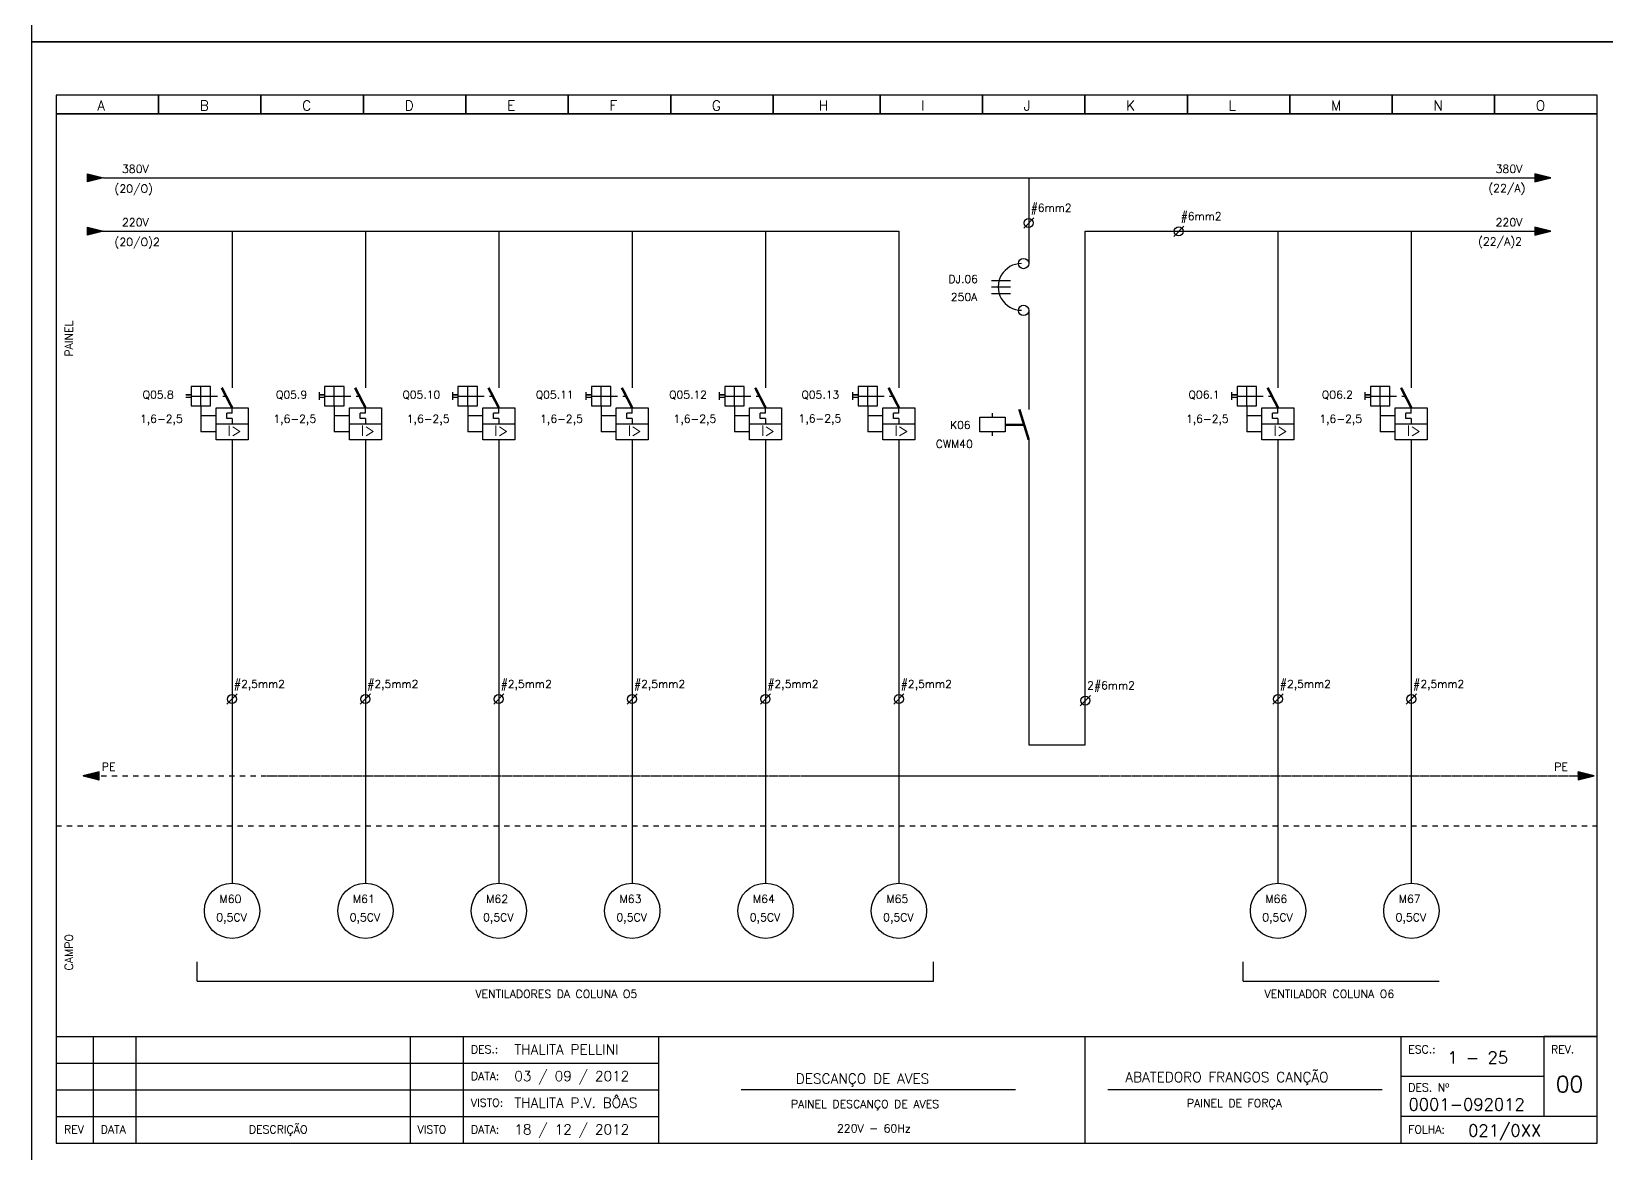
# Model space of a CAD drawing. Header units: millimetres. Extents: x 1974 to 2099, y 1386 to 1555.
# Drawn here: x 2039.73 to 2069.25, y 1491.8 to 1512.83 of the extents above; entities that cross this region are included whole.
import ezdxf

# ---------------------------------------------------------------- set-up
doc = ezdxf.new("R2010")
doc.units = ezdxf.units.MM
for name, pattern in [('DASHDOT2', [0.5, 0.25, -0.125, 0, -0.125]), ('DASHED', [0.75, 0.5, -0.25]), ('HIDDEN2', [0.1875, 0.125, -0.0625])]:
    doc.linetypes.add(name, pattern=pattern)
for name, color, linetype in [('1', 5, 'Continuous'), ('ALIMENTAÇÃO', 6, 'Continuous'), ('CONECTOR_SAK', 2, 'Continuous'), ('DISJUNTOR', 5, 'Continuous'), ('EQUIPAMENTOS', 5, 'Continuous'), ('MARGEM', 1, 'Continuous'), ('MOTORES', 5, 'Continuous'), ('PAINEL', 7, 'Continuous'), ('TERRA', 3, 'DASHED'), ('TEXTO', 4, 'Continuous'), ('TEXTO_2', 5, 'Continuous'), ('TIMBRE', 7, 'Continuous')]:
    doc.layers.add(name, color=color, linetype=linetype)
doc.styles.add('REGUA60', font='romans.shx', dxfattribs={"height": 2})
doc.styles.add('ROMANC', font='romanc.shx', dxfattribs={"height": 0.55})
doc.styles.add('ROMANS', font='romans.shx', dxfattribs={"height": 37})

msp = doc.modelspace()

# ---------------------------------------------------------------- hatches: boundary and pattern name
at = {"layer": 'EQUIPAMENTOS'}
for points in [[(2040.784, 1510.009), (2041.084, 1510.084), (2040.784, 1510.159)], [(2068.209, 1510.084), (2067.909, 1510.159), (2067.909, 1510.009)], [(2040.784, 1509.009), (2041.084, 1509.084), (2040.784, 1509.159)], [(2068.209, 1509.084), (2067.909, 1509.159), (2067.909, 1509.009)]]:
    msp.add_hatch(color=256, dxfattribs=at).paths.add_polyline_path(points)
at = {"layer": 'TERRA'}
h = msp.add_hatch(dxfattribs=at)
h.set_pattern_fill('ANSI31', color=256, scale=0.004, angle=180, style=0)
h.set_pattern_definition([(225, (2097.9511118, 1547.50084864), (0.0003535533906, -0.0003535533906), [])])
h.paths.add_polyline_path([(2040.697, 1498.881), (2040.997, 1498.881), (2040.997, 1498.956)])
h.paths.add_polyline_path([(2040.997, 1498.806), (2040.997, 1498.881), (2040.697, 1498.881)])
h = msp.add_hatch(dxfattribs=at)
h.set_pattern_fill('ANSI31', color=256, scale=0.004, style=0)
h.set_pattern_definition([(45, (2011.7673821, 1450.2612611), (-0.0003535533906, 0.0003535533906), [])])
h.paths.add_polyline_path([(2069.022, 1498.881), (2068.722, 1498.881), (2068.722, 1498.806)])
h.paths.add_polyline_path([(2068.722, 1498.956), (2068.722, 1498.881), (2069.022, 1498.881)])

# ---------------------------------------------------------------- linework, layer by layer
for p, q in [((2057.727, 1508.165), (2058.08, 1508.165)), ((2057.727, 1508.042), (2058.08, 1508.042)), ((2057.727, 1507.919), (2058.08, 1507.919)), ((2042.835, 1495.03), (2042.835, 1495.394)), ((2056.642, 1495.03), (2056.642, 1495.394)), ((2062.441, 1495.03), (2062.441, 1495.394)), ((2042.835, 1495.03), (2056.642, 1495.03)), ((2062.441, 1495.03), (2066.117, 1495.03)), ((2069.078, 1493.997), (2068.078, 1493.997))]:
    msp.add_line(p, q)
at = {"layer": '1'}
for p, q in [((2042.726, 1506.017), (2042.622, 1506.017)), ((2042.622, 1506.017), (2042.726, 1506.017)), ((2043.09, 1506.178), (2042.726, 1506.178)), ((2042.726, 1506.178), (2042.726, 1505.814)), ((2042.726, 1505.996), (2043.09, 1505.996)), ((2042.908, 1505.814), (2042.908, 1506.178)), ((2043.09, 1505.814), (2043.09, 1506.178)), ((2045.122, 1506.07), (2045.122, 1505.925)), ((2045.226, 1506.017), (2045.122, 1506.017)), ((2045.122, 1506.017), (2045.226, 1506.017)), ((2045.59, 1506.178), (2045.226, 1506.178)), ((2045.226, 1506.178), (2045.226, 1505.814)), ((2045.226, 1505.996), (2045.59, 1505.996)), ((2045.408, 1505.814), (2045.408, 1506.178)), ((2045.59, 1505.814), (2045.59, 1506.178)), ((2047.622, 1506.07), (2047.622, 1505.925)), ((2047.726, 1506.017), (2047.622, 1506.017)), ((2047.622, 1506.017), (2047.726, 1506.017)), ((2048.09, 1506.178), (2047.726, 1506.178)), ((2047.726, 1506.178), (2047.726, 1505.814)), ((2047.726, 1505.996), (2048.09, 1505.996)), ((2047.908, 1505.814), (2047.908, 1506.178)), ((2048.09, 1505.814), (2048.09, 1506.178)), ((2050.122, 1506.07), (2050.122, 1505.925)), ((2050.226, 1506.017), (2050.122, 1506.017)), ((2050.122, 1506.017), (2050.226, 1506.017)), ((2050.59, 1506.178), (2050.226, 1506.178)), ((2050.226, 1506.178), (2050.226, 1505.814)), ((2050.226, 1505.996), (2050.59, 1505.996)), ((2050.408, 1505.814), (2050.408, 1506.178)), ((2050.59, 1505.814), (2050.59, 1506.178)), ((2052.622, 1506.07), (2052.622, 1505.925)), ((2052.726, 1506.017), (2052.622, 1506.017)), ((2052.622, 1506.017), (2052.726, 1506.017)), ((2053.09, 1506.178), (2052.726, 1506.178)), ((2052.726, 1506.178), (2052.726, 1505.814)), ((2052.726, 1505.996), (2053.09, 1505.996)), ((2052.908, 1505.814), (2052.908, 1506.178)), ((2053.09, 1505.814), (2053.09, 1506.178)), ((2055.122, 1506.07), (2055.122, 1505.925)), ((2055.226, 1506.017), (2055.122, 1506.017)), ((2055.122, 1506.017), (2055.226, 1506.017)), ((2055.59, 1506.178), (2055.226, 1506.178)), ((2055.226, 1506.178), (2055.226, 1505.814)), ((2055.226, 1505.996), (2055.59, 1505.996)), ((2055.408, 1505.814), (2055.408, 1506.178)), ((2055.59, 1505.814), (2055.59, 1506.178)), ((2062.227, 1506.07), (2062.227, 1505.925)), ((2062.331, 1506.017), (2062.227, 1506.017)), ((2062.227, 1506.017), (2062.331, 1506.017)), ((2062.695, 1506.178), (2062.331, 1506.178)), ((2062.331, 1506.178), (2062.331, 1505.814)), ((2062.331, 1505.996), (2062.695, 1505.996)), ((2062.513, 1505.814), (2062.513, 1506.178)), ((2062.695, 1505.814), (2062.695, 1506.178)), ((2064.727, 1506.07), (2064.727, 1505.925)), ((2064.831, 1506.017), (2064.727, 1506.017)), ((2064.727, 1506.017), (2064.831, 1506.017)), ((2065.195, 1506.178), (2064.831, 1506.178)), ((2064.831, 1506.178), (2064.831, 1505.814)), ((2064.831, 1505.996), (2065.195, 1505.996)), ((2065.013, 1505.814), (2065.013, 1506.178)), ((2065.195, 1505.814), (2065.195, 1506.178)), ((2042.622, 1505.975), (2042.726, 1505.975)), ((2042.726, 1505.814), (2043.09, 1505.814)), ((2045.122, 1505.975), (2045.226, 1505.975)), ((2045.226, 1505.814), (2045.59, 1505.814)), ((2047.622, 1505.975), (2047.726, 1505.975)), ((2047.726, 1505.814), (2048.09, 1505.814)), ((2050.122, 1505.975), (2050.226, 1505.975)), ((2050.226, 1505.814), (2050.59, 1505.814)), ((2052.622, 1505.975), (2052.726, 1505.975)), ((2052.726, 1505.814), (2053.09, 1505.814)), ((2055.122, 1505.975), (2055.226, 1505.975)), ((2055.226, 1505.814), (2055.59, 1505.814)), ((2062.227, 1505.975), (2062.331, 1505.975)), ((2062.331, 1505.814), (2062.695, 1505.814)), ((2064.727, 1505.975), (2064.831, 1505.975)), ((2064.831, 1505.814), (2065.195, 1505.814))]:
    msp.add_line(p, q, dxfattribs=at)
at = {"layer": 'ALIMENTAÇÃO'}
for p, q in [((2058.425, 1510.084), (2058.425, 1509.156)), ((2040.989, 1509.084), (2055.99, 1509.084)), ((2058.425, 1509.156), (2058.425, 1508.48)), ((2059.484, 1499.461), (2059.484, 1509.084)), ((2059.484, 1509.084), (2068.114, 1509.084)), ((2058.425, 1507.61), (2058.425, 1505.748)), ((2058.425, 1505.179), (2058.425, 1499.461)), ((2058.425, 1499.461), (2059.484, 1499.461))]:
    msp.add_line(p, q, dxfattribs=at)
at = {"layer": 'ALIMENTAÇÃO', "color": 6}
for p, q in [((2043.49, 1509.084), (2043.49, 1506.153)), ((2045.99, 1509.084), (2045.99, 1506.153)), ((2048.49, 1509.084), (2048.49, 1506.153)), ((2050.99, 1509.084), (2050.99, 1506.153)), ((2053.49, 1509.084), (2053.49, 1506.153)), ((2055.99, 1509.084), (2055.99, 1506.153)), ((2063.095, 1509.084), (2063.095, 1506.153)), ((2065.595, 1509.084), (2065.595, 1506.153)), ((2043.49, 1505.179), (2043.49, 1496.871)), ((2045.99, 1505.179), (2045.99, 1496.871)), ((2048.49, 1505.179), (2048.49, 1496.871)), ((2050.99, 1505.179), (2050.99, 1496.871)), ((2053.49, 1505.179), (2053.49, 1496.871)), ((2055.99, 1505.179), (2055.99, 1496.871)), ((2063.095, 1505.179), (2063.095, 1496.871)), ((2065.595, 1505.179), (2065.595, 1496.871))]:
    msp.add_line(p, q, dxfattribs=at)
at = {"layer": 'CONECTOR_SAK'}
for p, q in [((2058.521, 1509.337), (2058.33, 1509.144)), ((2061.333, 1509.181), (2061.142, 1508.988)), ((2043.585, 1500.415), (2043.395, 1500.222)), ((2046.085, 1500.415), (2045.895, 1500.222)), ((2048.585, 1500.415), (2048.395, 1500.222)), ((2051.085, 1500.415), (2050.895, 1500.222)), ((2053.585, 1500.415), (2053.395, 1500.222)), ((2056.085, 1500.415), (2055.895, 1500.222)), ((2059.58, 1500.388), (2059.389, 1500.195)), ((2063.191, 1500.415), (2063, 1500.222)), ((2065.691, 1500.415), (2065.5, 1500.222))]:
    msp.add_line(p, q, dxfattribs=at)
for centre in [(2058.425, 1509.24), (2061.237, 1509.084), (2043.49, 1500.318), (2045.99, 1500.318), (2048.49, 1500.318), (2050.99, 1500.318), (2053.49, 1500.318), (2055.99, 1500.318), (2059.484, 1500.291), (2063.095, 1500.318), (2065.595, 1500.318)]:
    msp.add_circle(centre, 0.0846, dxfattribs=at)
at = {"layer": 'DISJUNTOR', "linetype": 'HIDDEN2'}
for p, q in [((2043.09, 1505.996), (2043.389, 1505.996)), ((2045.59, 1505.996), (2045.889, 1505.996)), ((2048.09, 1505.996), (2048.389, 1505.996)), ((2050.59, 1505.996), (2050.889, 1505.996)), ((2053.09, 1505.996), (2053.389, 1505.996)), ((2055.59, 1505.996), (2055.889, 1505.996)), ((2062.695, 1505.996), (2062.995, 1505.996)), ((2065.195, 1505.996), (2065.495, 1505.996))]:
    msp.add_line(p, q, dxfattribs=at)
at = {"layer": 'DISJUNTOR'}
for p, q in [((2042.908, 1505.814), (2042.908, 1505.327)), ((2043.49, 1505.679), (2043.491, 1505.779)), ((2045.408, 1505.814), (2045.408, 1505.327)), ((2045.99, 1505.679), (2045.991, 1505.779)), ((2047.908, 1505.814), (2047.908, 1505.327)), ((2048.49, 1505.679), (2048.491, 1505.779)), ((2050.408, 1505.814), (2050.408, 1505.327)), ((2050.99, 1505.679), (2050.991, 1505.779)), ((2052.908, 1505.814), (2052.908, 1505.327)), ((2053.49, 1505.679), (2053.491, 1505.779)), ((2055.408, 1505.814), (2055.408, 1505.327)), ((2055.99, 1505.679), (2055.991, 1505.779)), ((2062.513, 1505.814), (2062.513, 1505.327)), ((2063.096, 1505.679), (2063.096, 1505.779)), ((2065.013, 1505.814), (2065.013, 1505.327)), ((2065.596, 1505.679), (2065.596, 1505.779)), ((2043.19, 1505.627), (2042.908, 1505.627)), ((2043.191, 1505.479), (2043.791, 1505.479)), ((2043.49, 1505.679), (2043.39, 1505.679)), ((2043.39, 1505.579), (2043.39, 1505.679)), ((2043.49, 1505.579), (2043.39, 1505.579)), ((2043.49, 1505.579), (2043.49, 1505.479)), ((2045.69, 1505.627), (2045.408, 1505.627)), ((2045.691, 1505.479), (2046.291, 1505.479)), ((2045.99, 1505.679), (2045.89, 1505.679)), ((2045.89, 1505.579), (2045.89, 1505.679)), ((2045.99, 1505.579), (2045.89, 1505.579)), ((2045.99, 1505.579), (2045.99, 1505.479)), ((2048.19, 1505.627), (2047.908, 1505.627)), ((2048.191, 1505.479), (2048.791, 1505.479)), ((2048.49, 1505.679), (2048.39, 1505.679)), ((2048.39, 1505.579), (2048.39, 1505.679)), ((2048.49, 1505.579), (2048.39, 1505.579)), ((2048.49, 1505.579), (2048.49, 1505.479)), ((2050.69, 1505.627), (2050.408, 1505.627)), ((2050.691, 1505.479), (2051.291, 1505.479)), ((2050.99, 1505.679), (2050.89, 1505.679)), ((2050.89, 1505.579), (2050.89, 1505.679)), ((2050.99, 1505.579), (2050.89, 1505.579)), ((2050.99, 1505.579), (2050.99, 1505.479)), ((2053.19, 1505.627), (2052.908, 1505.627)), ((2053.191, 1505.479), (2053.791, 1505.479)), ((2053.49, 1505.679), (2053.39, 1505.679)), ((2053.39, 1505.579), (2053.39, 1505.679)), ((2053.49, 1505.579), (2053.39, 1505.579)), ((2053.49, 1505.579), (2053.49, 1505.479)), ((2055.69, 1505.627), (2055.408, 1505.627)), ((2055.691, 1505.479), (2056.291, 1505.479)), ((2055.99, 1505.679), (2055.89, 1505.679)), ((2055.89, 1505.579), (2055.89, 1505.679)), ((2055.99, 1505.579), (2055.89, 1505.579)), ((2055.99, 1505.579), (2055.99, 1505.479)), ((2062.795, 1505.627), (2062.513, 1505.627)), ((2062.796, 1505.479), (2063.396, 1505.479)), ((2063.096, 1505.679), (2062.996, 1505.679)), ((2062.996, 1505.579), (2062.996, 1505.679)), ((2063.096, 1505.579), (2062.996, 1505.579)), ((2063.096, 1505.579), (2063.096, 1505.479)), ((2065.295, 1505.627), (2065.013, 1505.627)), ((2065.296, 1505.479), (2065.896, 1505.479)), ((2065.596, 1505.679), (2065.496, 1505.679)), ((2065.496, 1505.579), (2065.496, 1505.679)), ((2065.596, 1505.579), (2065.496, 1505.579)), ((2065.596, 1505.579), (2065.596, 1505.479)), ((2043.19, 1505.327), (2042.908, 1505.327)), ((2045.69, 1505.327), (2045.408, 1505.327)), ((2048.19, 1505.327), (2047.908, 1505.327)), ((2050.69, 1505.327), (2050.408, 1505.327)), ((2053.19, 1505.327), (2052.908, 1505.327)), ((2055.69, 1505.327), (2055.408, 1505.327)), ((2062.795, 1505.327), (2062.513, 1505.327)), ((2065.295, 1505.327), (2065.013, 1505.327))]:
    msp.add_line(p, q, dxfattribs=at)
at = {"layer": 'DISJUNTOR', "const_width": 0.0472}
for points in [[(2043.491, 1505.779), (2043.297, 1506.153)], [(2045.991, 1505.779), (2045.797, 1506.153)], [(2048.491, 1505.779), (2048.297, 1506.153)], [(2050.991, 1505.779), (2050.797, 1506.153)], [(2053.491, 1505.779), (2053.297, 1506.153)], [(2055.991, 1505.779), (2055.797, 1506.153)], [(2063.096, 1505.779), (2062.903, 1506.153)], [(2065.596, 1505.779), (2065.403, 1506.153)]]:
    msp.add_lwpolyline(points, dxfattribs=at)
at = {"layer": 'DISJUNTOR'}
for points in [[(2043.191, 1505.779), (2043.791, 1505.779), (2043.791, 1505.179), (2043.191, 1505.179)], [(2045.691, 1505.779), (2046.291, 1505.779), (2046.291, 1505.179), (2045.691, 1505.179)], [(2048.191, 1505.779), (2048.791, 1505.779), (2048.791, 1505.179), (2048.191, 1505.179)], [(2050.691, 1505.779), (2051.291, 1505.779), (2051.291, 1505.179), (2050.691, 1505.179)], [(2053.191, 1505.779), (2053.791, 1505.779), (2053.791, 1505.179), (2053.191, 1505.179)], [(2055.691, 1505.779), (2056.291, 1505.779), (2056.291, 1505.179), (2055.691, 1505.179)], [(2062.796, 1505.779), (2063.396, 1505.779), (2063.396, 1505.179), (2062.796, 1505.179)], [(2065.296, 1505.779), (2065.896, 1505.779), (2065.896, 1505.179), (2065.296, 1505.179)]]:
    msp.add_lwpolyline(points, close=True, dxfattribs=at)
for centre in [(2058.328, 1508.48), (2058.328, 1507.603)]:
    msp.add_circle(centre, 0.097, dxfattribs=at)
msp.add_arc((2058.29, 1508.042), 0.438, 89.8656, 270.134, dxfattribs=at)
at = {"layer": 'EQUIPAMENTOS'}
for p, q in [((2041.084, 1510.084), (2067.909, 1510.084)), ((2057.743, 1505.603), (2057.743, 1505.675)), ((2057.981, 1505.473), (2058.333, 1505.473)), ((2057.981, 1505.453), (2058.339, 1505.453)), ((2057.743, 1505.253), (2057.743, 1505.324))]:
    msp.add_line(p, q, dxfattribs=at)
for points in [[(2040.784, 1510.159), (2041.084, 1510.084), (2040.784, 1510.009), (2040.784, 1510.159)], [(2067.909, 1510.009), (2068.209, 1510.084), (2067.909, 1510.159), (2067.909, 1510.009)], [(2040.784, 1509.159), (2041.084, 1509.084), (2040.784, 1509.009), (2040.784, 1509.159)], [(2067.909, 1509.009), (2068.209, 1509.084), (2067.909, 1509.159), (2067.909, 1509.009)]]:
    msp.add_lwpolyline(points, dxfattribs=at)
at = {"layer": 'EQUIPAMENTOS', "const_width": 0.0472}
msp.add_lwpolyline([(2058.425, 1505.179), (2058.248, 1505.748)], dxfattribs=at)
at = {"layer": 'EQUIPAMENTOS'}
msp.add_lwpolyline([(2057.505, 1505.324), (2057.505, 1505.603), (2057.981, 1505.603), (2057.981, 1505.324)], close=True, dxfattribs=at)
at = {"layer": 'MARGEM', "color": 7}
for points in [[(2039.732, 1512.634), (2069.432, 1512.634), (2069.432, 1533.659), (2039.732, 1533.659)], [(2039.732, 1491.609), (2069.432, 1491.609), (2069.432, 1512.634), (2039.732, 1512.634)]]:
    msp.add_lwpolyline(points, close=True, dxfattribs=at)
at = {"layer": 'MOTORES'}
for centre in [(2043.492, 1496.351), (2045.992, 1496.351), (2048.492, 1496.351), (2050.992, 1496.351), (2053.492, 1496.351), (2055.992, 1496.351), (2063.098, 1496.351), (2065.598, 1496.351)]:
    msp.add_circle(centre, 0.519, dxfattribs=at)
at = {"layer": 'PAINEL', "color": 12, "linetype": 'HIDDEN2', "ltscale": 0.005}
msp.add_line((2040.193, 1497.941), (2069.078, 1497.941), dxfattribs=at)
at = {"layer": 'TERRA', "linetype": 'DASHDOT2', "ltscale": 0.0025}
for p, q in [((2041.037, 1498.881), (2068.722, 1498.881)), ((2041.037, 1498.881), (2068.722, 1498.881)), ((2044.148, 1498.881), (2069.022, 1498.881))]:
    msp.add_line(p, q, dxfattribs=at)
at = {"layer": 'TERRA'}
for points in [[(2040.997, 1498.956), (2040.697, 1498.881), (2040.997, 1498.806), (2040.997, 1498.956)], [(2040.997, 1498.956), (2040.697, 1498.881), (2040.997, 1498.806), (2040.997, 1498.956)], [(2068.722, 1498.806), (2069.022, 1498.881), (2068.722, 1498.956), (2068.722, 1498.806)], [(2068.722, 1498.806), (2069.022, 1498.881), (2068.722, 1498.956), (2068.722, 1498.806)]]:
    msp.add_lwpolyline(points, dxfattribs=at)
at = {"layer": 'TIMBRE', "color": 12}
msp.add_line((2069.078, 1511.634), (2040.193, 1511.634), dxfattribs=at)
at = {"layer": 'TIMBRE'}
for p, q in [((2040.193, 1493.997), (2069.078, 1493.997)), ((2040.893, 1491.997), (2040.893, 1493.997)), ((2041.693, 1491.997), (2041.693, 1493.997)), ((2046.832, 1493.997), (2046.832, 1491.997)), ((2047.832, 1491.997), (2047.832, 1493.997)), ((2051.485, 1493.997), (2051.485, 1491.997)), ((2059.474, 1493.997), (2059.474, 1491.997)), ((2065.402, 1493.997), (2065.402, 1491.997)), ((2068.078, 1493.997), (2068.078, 1492.497)), ((2040.193, 1493.497), (2051.485, 1493.497)), ((2040.193, 1492.997), (2051.485, 1492.997)), ((2058.178, 1492.997), (2053.035, 1492.997)), ((2065.05, 1492.997), (2059.906, 1492.997)), ((2068.078, 1493.247), (2065.402, 1493.247)), ((2040.193, 1492.497), (2051.485, 1492.497)), ((2069.078, 1492.497), (2065.402, 1492.497))]:
    msp.add_line(p, q, dxfattribs=at)
at = {"layer": 'TIMBRE', "color": 12}
for points in [[(2040.193, 1511.284), (2042.113, 1511.284), (2042.113, 1511.634), (2040.193, 1511.634)], [(2042.113, 1511.284), (2044.033, 1511.284), (2044.033, 1511.634), (2042.113, 1511.634)], [(2044.033, 1511.284), (2045.953, 1511.284), (2045.953, 1511.634), (2044.033, 1511.634)], [(2045.953, 1511.284), (2047.873, 1511.284), (2047.873, 1511.634), (2045.953, 1511.634)], [(2047.873, 1511.284), (2049.793, 1511.284), (2049.793, 1511.634), (2047.873, 1511.634)], [(2049.793, 1511.284), (2051.713, 1511.284), (2051.713, 1511.634), (2049.793, 1511.634)], [(2051.713, 1511.284), (2053.633, 1511.284), (2053.633, 1511.634), (2051.713, 1511.634)], [(2053.633, 1511.284), (2055.638, 1511.284), (2055.638, 1511.634), (2053.633, 1511.634)], [(2055.638, 1511.284), (2057.558, 1511.284), (2057.558, 1511.634), (2055.638, 1511.634)], [(2057.558, 1511.284), (2059.478, 1511.284), (2059.478, 1511.634), (2057.558, 1511.634)], [(2059.478, 1511.284), (2061.398, 1511.284), (2061.398, 1511.634), (2059.478, 1511.634)], [(2061.398, 1511.284), (2063.318, 1511.284), (2063.318, 1511.634), (2061.398, 1511.634)], [(2063.318, 1511.284), (2065.238, 1511.284), (2065.238, 1511.634), (2063.318, 1511.634)], [(2065.238, 1511.284), (2067.158, 1511.284), (2067.158, 1511.634), (2065.238, 1511.634)], [(2067.158, 1511.284), (2069.078, 1511.284), (2069.078, 1511.634), (2067.158, 1511.634)], [(2040.193, 1491.997), (2069.078, 1491.997), (2069.078, 1511.284), (2040.193, 1511.284)]]:
    msp.add_lwpolyline(points, close=True, dxfattribs=at)

# ---------------------------------------------------------------- texts
at = {"style": 'ROMANS'}
for s, p in [('ESC.:', (2065.538, 1493.68)), ('REV.', (2068.214, 1493.68)), ('DES. Nº', (2065.538, 1492.967)), ('PAINEL DESCANÇO DE AVES', (2053.967, 1492.655)), ('PAINEL DE FORÇA', (2061.389, 1492.671)), ('220V - 60Hz', (2054.83, 1492.198)), ('FOLHA:', (2065.538, 1492.18))]:
    msp.add_text(s, height=0.15, dxfattribs=at).set_placement(p)
at = {"layer": 'TEXTO'}
for s, height, style, p in [('A', 0.188, 'ROMANS', (2040.966, 1511.347)), ('B', 0.188, 'ROMANS', (2042.886, 1511.347)), ('C', 0.188, 'ROMANS', (2044.806, 1511.347)), ('D', 0.188, 'ROMANS', (2046.726, 1511.347)), ('E', 0.188, 'ROMANS', (2048.646, 1511.347)), ('F', 0.188, 'ROMANS', (2050.566, 1511.347)), ('G', 0.188, 'ROMANS', (2052.486, 1511.347)), ('H', 0.188, 'ROMANS', (2054.49, 1511.347)), ('I', 0.188, 'ROMANS', (2056.41, 1511.347)), ('J', 0.188, 'ROMANS', (2058.33, 1511.347)), ('K', 0.188, 'ROMANS', (2060.25, 1511.347)), ('L', 0.188, 'ROMANS', (2062.17, 1511.347)), ('M', 0.188, 'ROMANS', (2064.09, 1511.347)), ('N', 0.188, 'ROMANS', (2066.01, 1511.347)), ('O', 0.188, 'ROMANS', (2067.93, 1511.347)), ('380V', 0.15, 'ROMANS', (2041.427, 1510.178)), ('380V', 0.15, 'ROMANS', (2067.176, 1510.178)), ('(20/O)', 0.15, 'ROMANS', (2041.288, 1509.809)), ('(22/A)', 0.15, 'ROMANS', (2067.04, 1509.818)), ('#6mm2', 0.148, 'ROMANS', (2058.462, 1509.45)), ('220V', 0.15, 'ROMANS', (2041.427, 1509.178)), ('#6mm2', 0.148, 'ROMANS', (2061.273, 1509.294)), ('220V', 0.15, 'ROMANS', (2067.176, 1509.178)), ('(20/O)2', 0.15, 'ROMANS', (2041.288, 1508.809)), ('(22/A)2', 0.15, 'ROMANS', (2066.848, 1508.818)), ('DJ.06', 0.148, 'ROMANS', (2056.92, 1508.115)), ('250A', 0.148, 'ROMANS', (2056.965, 1507.78)), ('Q05.8', 0.148, 'ROMANS', (2041.814, 1505.949)), ('Q05.9', 0.148, 'ROMANS', (2044.314, 1505.949)), ('Q05.10', 0.148, 'ROMANS', (2046.683, 1505.949)), ('Q05.11', 0.148, 'ROMANS', (2049.183, 1505.949)), ('Q05.12', 0.148, 'ROMANS', (2051.683, 1505.949)), ('Q05.13', 0.148, 'ROMANS', (2054.162, 1505.949)), ('Q06.1', 0.148, 'ROMANS', (2061.419, 1505.949)), ('Q06.2', 0.148, 'ROMANS', (2063.919, 1505.949)), ('1,6-2,5', 0.148, 'ROMANS', (2041.767, 1505.497)), ('1,6-2,5', 0.148, 'ROMANS', (2044.267, 1505.497)), ('1,6-2,5', 0.148, 'ROMANS', (2046.767, 1505.497)), ('1,6-2,5', 0.148, 'ROMANS', (2049.267, 1505.497)), ('1,6-2,5', 0.148, 'ROMANS', (2051.767, 1505.497)), ('1,6-2,5', 0.148, 'ROMANS', (2054.11, 1505.503)), ('K06', 0.148, 'ROMANS', (2056.949, 1505.381)), ('1,6-2,5', 0.148, 'ROMANS', (2061.373, 1505.497)), ('1,6-2,5', 0.148, 'ROMANS', (2063.873, 1505.497)), ('CWM40', 0.148, 'ROMANS', (2056.684, 1505.026)), ('#2,5mm2', 0.148, 'ROMANS', (2043.526, 1500.528)), ('#2,5mm2', 0.148, 'ROMANS', (2046.026, 1500.528)), ('#2,5mm2', 0.148, 'ROMANS', (2048.526, 1500.528)), ('#2,5mm2', 0.148, 'ROMANS', (2051.026, 1500.528)), ('#2,5mm2', 0.148, 'ROMANS', (2053.526, 1500.528)), ('#2,5mm2', 0.148, 'ROMANS', (2056.026, 1500.528)), ('2#6mm2', 0.148, 'ROMANS', (2059.521, 1500.501)), ('#2,5mm2', 0.148, 'ROMANS', (2063.132, 1500.528)), ('#2,5mm2', 0.148, 'ROMANS', (2065.632, 1500.528)), ('PE', 0.15, 'ROMANS', (2041.049, 1498.975)), ('PE', 0.15, 'ROMANS', (2068.276, 1498.975)), ('M60', 0.15, 'REGUA60', (2043.255, 1496.499)), ('M61', 0.15, 'REGUA60', (2045.755, 1496.499)), ('M62', 0.15, 'REGUA60', (2048.255, 1496.499)), ('M63', 0.15, 'REGUA60', (2050.755, 1496.499)), ('M64', 0.15, 'REGUA60', (2053.255, 1496.499)), ('M65', 0.15, 'REGUA60', (2055.755, 1496.499)), ('M66', 0.15, 'REGUA60', (2062.86, 1496.499)), ('M67', 0.15, 'REGUA60', (2065.36, 1496.499)), ('0,5CV', 0.15, 'REGUA60', (2043.195, 1496.153)), ('0,5CV', 0.15, 'REGUA60', (2045.695, 1496.153)), ('0,5CV', 0.15, 'REGUA60', (2048.195, 1496.153)), ('0,5CV', 0.15, 'REGUA60', (2050.695, 1496.153)), ('0,5CV', 0.15, 'REGUA60', (2053.195, 1496.153)), ('0,5CV', 0.15, 'REGUA60', (2055.695, 1496.153)), ('0,5CV', 0.15, 'REGUA60', (2062.801, 1496.153)), ('0,5CV', 0.15, 'REGUA60', (2065.301, 1496.153)), ('VENTILADORES DA COLUNA O5', 0.15, 'REGUA60', (2048.052, 1494.718)), ('VENTILADOR COLUNA O6', 0.15, 'REGUA60', (2062.845, 1494.718)), ('THALITA PELLINI', 0.1875, 'ROMANS', (2048.783, 1493.66)), ('03 / 09 / 2012', 0.1875, 'ROMANS', (2048.783, 1493.16)), ('THALITA P.V. BÔAS', 0.1875, 'ROMANS', (2048.783, 1492.66)), ('18 / 12 / 2012', 0.1875, 'ROMANS', (2048.783, 1492.16))]:
    msp.add_text(s, height=height, dxfattribs=dict(at, style=style)).set_placement(p)
at = {"layer": 'TEXTO', "style": 'REGUA60'}
for s, p in [('PAINEL', (2040.508, 1506.735)), ('CAMPO', (2040.508, 1495.234))]:
    msp.add_text(s, height=0.15, rotation=90, dxfattribs=at).set_placement(p)
at = {"layer": 'TEXTO', "color": 150, "style": 'ROMANS'}
for s, height, p in [('DES.:', 0.15, (2047.968, 1493.68)), ('1 - 25', 0.225, (2066.272, 1493.487)), ('DATA:', 0.15, (2047.968, 1493.18)), ('00', 0.3, (2068.305, 1492.953)), ('VISTO:', 0.15, (2047.968, 1492.68)), ('0001-092012', 0.225, (2065.543, 1492.611)), ('REV', 0.15, (2040.341, 1492.18)), ('DATA', 0.15, (2041.03, 1492.18)), ('DESCRIÇÃO', 0.15, (2043.806, 1492.18)), ('VISTO', 0.15, (2046.968, 1492.18)), ('DATA:', 0.15, (2047.968, 1492.18)), ('021/0XX', 0.225, (2066.661, 1492.121))]:
    msp.add_text(s, height=height, dxfattribs=at).set_placement(p)
at = {"layer": 'TEXTO_2'}
for s, height, style, p in [('I>', 0.1927, 'REGUA60', (2043.405, 1505.253)), ('I>', 0.1927, 'REGUA60', (2045.905, 1505.253)), ('I>', 0.1927, 'REGUA60', (2048.405, 1505.253)), ('I>', 0.1927, 'REGUA60', (2050.905, 1505.253)), ('I>', 0.1927, 'REGUA60', (2053.405, 1505.253)), ('I>', 0.1927, 'REGUA60', (2055.906, 1505.253)), ('I>', 0.1927, 'REGUA60', (2063.011, 1505.253)), ('I>', 0.1927, 'REGUA60', (2065.511, 1505.253)), ('DESCANÇO DE AVES', 0.1875, 'ROMANC', (2054.06, 1493.113)), ('ABATEDORO FRANGOS CANÇÃO', 0.1875, 'ROMANC', (2060.236, 1493.141))]:
    msp.add_text(s, height=height, dxfattribs=dict(at, style=style)).set_placement(p)

doc.saveas('drawing.dxf')
